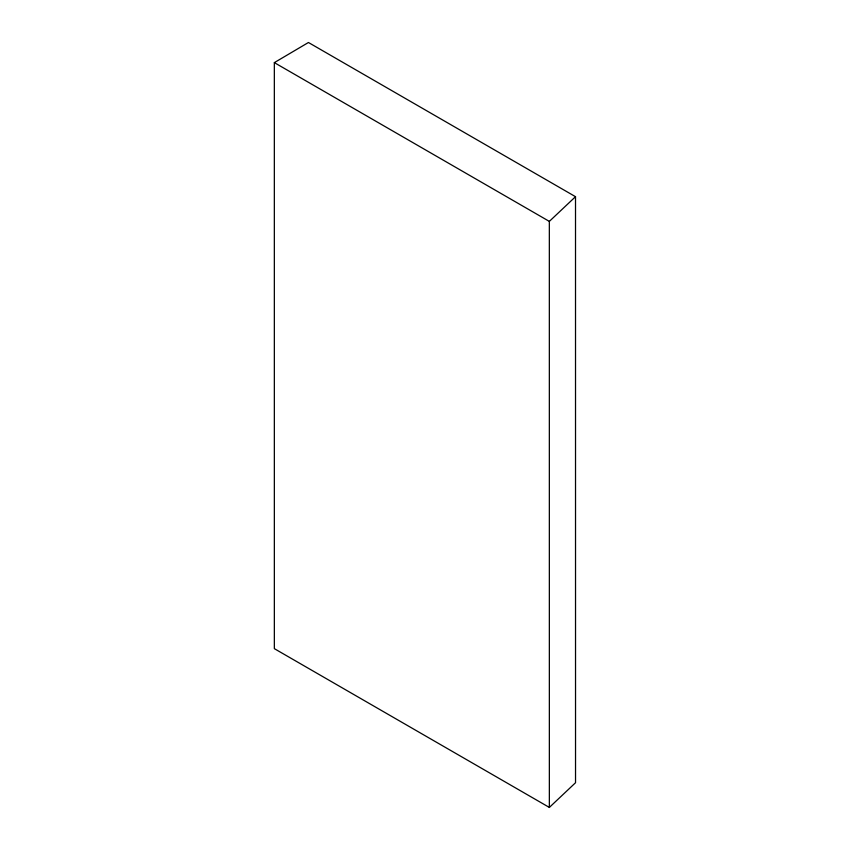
<?xml version="1.0" encoding="UTF-8"?>
<svg xmlns="http://www.w3.org/2000/svg" width="850" height="850" viewBox="0 0 850 850"><rect width="100%" height="100%" fill="white"/><g stroke="black" fill="none" stroke-linecap="round" stroke-linejoin="round"><path stroke-width="1.27" d="M575.514 196.69L575.535 782.722L549.355 807.426L549.334 221.393L575.514 196.69L308.444 42.5L274.337 62.624L274.348 648.656L549.472 807.5M274.337 62.624L549.334 221.393"/></g></svg>
